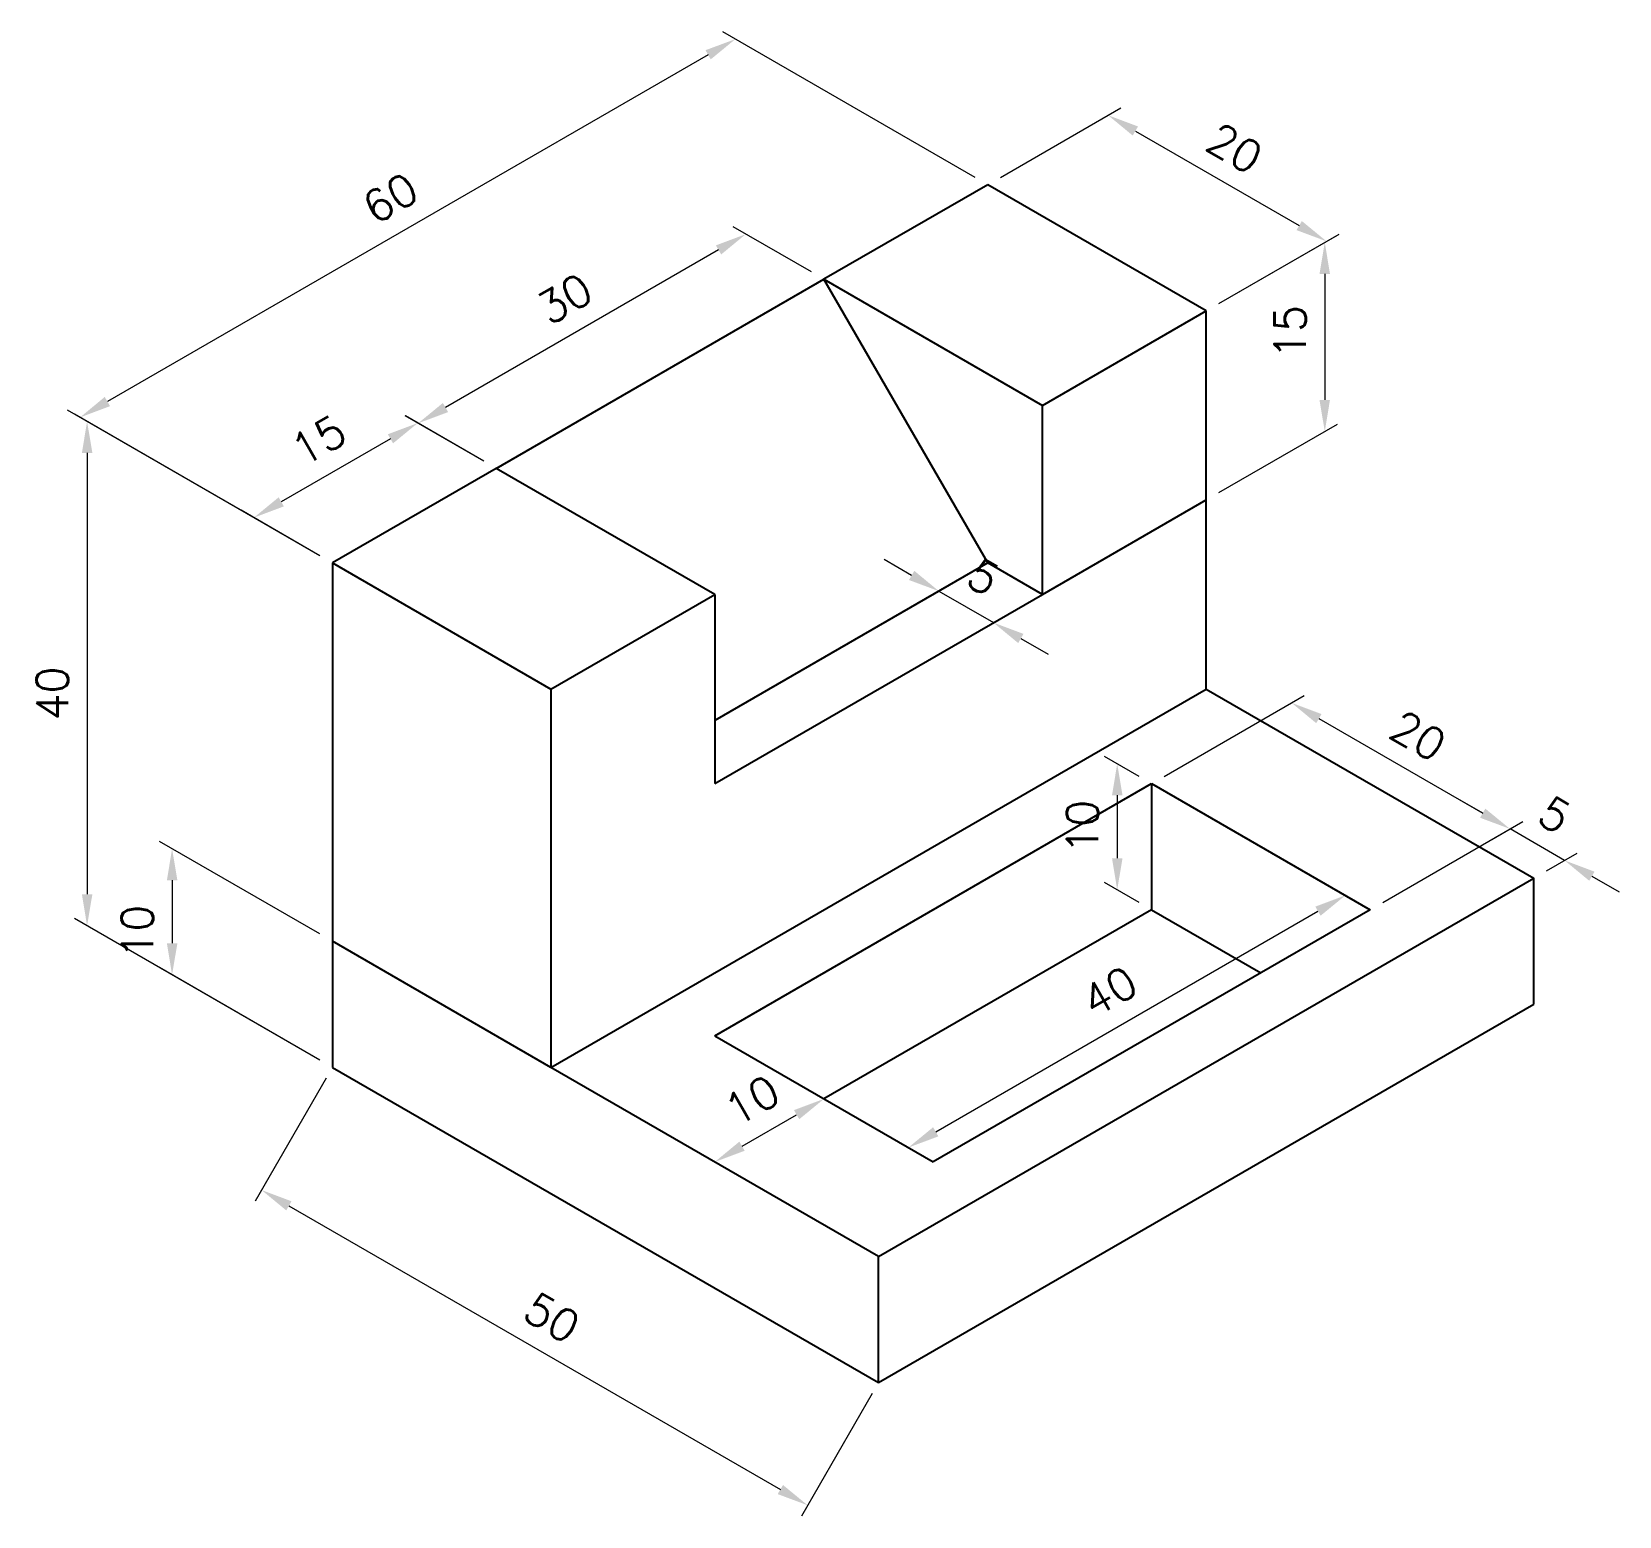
# Model space of a CAD drawing. Header units: millimetres. Extents: x 674 to 5254, y 1434 to 2138.
# Drawn here: x 673.7 to 799.6, y 1434.4 to 1552.1 of the extents above.
import ezdxf

# ---------------------------------------------------------------- set-up
doc = ezdxf.new("R2010")
doc.units = ezdxf.units.MM
doc.layers.add('CONTORNO 1', color=3, linetype='Continuous', lineweight=25)
doc.layers.add('COTA', color=1, linetype='Continuous', lineweight=13)
doc.styles.add('ROMANS', font='romans.shx')
doc.dimstyles.new('Padrão', dxfattribs={"dimtxt": 2.5, "dimasz": 2.5, "dimexe": 1, "dimexo": 1, "dimgap": 1.5, "dimtad": 1, "dimdsep": 46, "dimtxsty": 'ROMANS', "dimblk1": 'ARCHTICK', "dimblk2": 'OBLIQUE', "dimcen": 2.5, "dimclrd": 1, "dimclre": 1, "dimclrt": 2, "dimadec": 0, "dimazin": 2, "dimtfac": 1, "dimtmove": 0, "dimatfit": 3, "dimfxl": 0, "dimlwd": -1, "dimlwe": -1, "dimarcsym": 0})

# ---------------------------------------------------------------- blocks, each defined once
blk = doc.blocks.new('*D7')
at = {"layer": 'COTA', "color": 1}
for p, q in [((750.52, 1540.54), (760.06, 1546.05)), ((761.22, 1544.22), (774.21, 1536.72)), ((767.84, 1530.54), (777.38, 1536.05))]:
    blk.add_line(p, q, dxfattribs=at)
for points in [[(761.43, 1544.58), (761.01, 1543.86), (759.06, 1545.47)], [(774.42, 1537.08), (774, 1536.36), (776.38, 1535.47)]]:
    blk.add_solid(points, dxfattribs=at)
at = {"layer": 'Defpoints', "color": 0}
for p in [(749.52, 1539.96), (776.38, 1535.47), (766.84, 1529.96)]:
    blk.add_point(p, dxfattribs=at)
at = {"layer": 'COTA', "color": 2, "insert": (769.09, 1542.85), "char_height": 2.5, "attachment_point": 5, "rotation": 330, "style": 'ROMANS'}
blk.add_mtext('20', dxfattribs=at)
blk = doc.blocks.new('_ArchTick')
at = {"color": 0, "linetype": 'ByBlock', "const_width": 0.15}
blk.add_lwpolyline([(-0.5, -0.5), (0.5, 0.5)], dxfattribs=at)
blk = doc.blocks.new('_Oblique')
at = {"color": 0, "linetype": 'ByBlock', "lineweight": -2}
blk.add_line((-0.5, -0.5), (0.5, 0.5), dxfattribs=at)
blk = doc.blocks.new('*D8')
at = {"layer": 'COTA', "color": 1}
for p, q in [((767.84, 1530.54), (777.24, 1535.97)), ((776.24, 1532.89), (776.24, 1522.89)), ((767.84, 1515.54), (777.24, 1520.97))]:
    blk.add_line(p, q, dxfattribs=at)
for points in [[(775.82, 1532.89), (776.65, 1532.89), (776.24, 1535.39)], [(775.82, 1522.89), (776.65, 1522.89), (776.24, 1520.39)]]:
    blk.add_solid(points, dxfattribs=at)
at = {"layer": 'Defpoints', "color": 0}
for p in [(766.84, 1529.96), (776.24, 1520.39), (766.84, 1514.96)]:
    blk.add_point(p, dxfattribs=at)
at = {"layer": 'COTA', "color": 2, "insert": (773.49, 1528.28), "char_height": 2.5, "attachment_point": 5, "rotation": 90, "style": 'ROMANS'}
blk.add_mtext('15', dxfattribs=at)
blk = doc.blocks.new('*D9')
at = {"layer": 'COTA', "color": 1}
for p, q in [((735.53, 1533.04), (729.33, 1536.62)), ((728.17, 1534.79), (706.52, 1522.29)), ((709.55, 1518.04), (703.35, 1521.62))]:
    blk.add_line(p, q, dxfattribs=at)
for points in [[(727.96, 1535.15), (728.38, 1534.43), (730.33, 1536.04)], [(706.31, 1522.65), (706.73, 1521.93), (704.35, 1521.04)]]:
    blk.add_solid(points, dxfattribs=at)
at = {"layer": 'Defpoints', "color": 0}
for p in [(736.53, 1532.46), (704.35, 1521.04), (710.55, 1517.46)]:
    blk.add_point(p, dxfattribs=at)
at = {"layer": 'COTA', "color": 2, "insert": (715.97, 1530.92), "char_height": 2.5, "attachment_point": 5, "rotation": 30, "style": 'ROMANS'}
blk.add_mtext('30', dxfattribs=at)
blk = doc.blocks.new('*D10')
at = {"layer": 'COTA', "color": 1}
for p, q in [((709.55, 1518.04), (703.32, 1521.64)), ((702.16, 1519.81), (693.49, 1514.81)), ((696.56, 1510.54), (690.33, 1514.14))]:
    blk.add_line(p, q, dxfattribs=at)
for points in [[(701.95, 1520.17), (702.36, 1519.45), (704.32, 1521.06)], [(693.29, 1515.17), (693.7, 1514.45), (691.33, 1513.56)]]:
    blk.add_solid(points, dxfattribs=at)
at = {"layer": 'Defpoints', "color": 0}
for p in [(710.55, 1517.46), (691.33, 1513.56), (697.56, 1509.96)]:
    blk.add_point(p, dxfattribs=at)
at = {"layer": 'COTA', "color": 2, "insert": (696.45, 1519.69), "char_height": 2.5, "attachment_point": 5, "rotation": 30, "style": 'ROMANS'}
blk.add_mtext('15', dxfattribs=at)
blk = doc.blocks.new('*D11')
at = {"layer": 'COTA', "color": 1}
for p, q in [((748.52, 1540.54), (728.51, 1552.09)), ((727.34, 1550.26), (679.71, 1522.76)), ((696.56, 1510.54), (676.55, 1522.09))]:
    blk.add_line(p, q, dxfattribs=at)
for points in [[(727.14, 1550.63), (727.55, 1549.9), (729.51, 1551.51)], [(679.5, 1523.13), (679.92, 1522.4), (677.55, 1521.51)]]:
    blk.add_solid(points, dxfattribs=at)
at = {"layer": 'Defpoints', "color": 0}
for p in [(749.52, 1539.96), (677.55, 1521.51), (697.56, 1509.96)]:
    blk.add_point(p, dxfattribs=at)
at = {"layer": 'COTA', "color": 2, "insert": (702.15, 1538.9), "char_height": 2.5, "attachment_point": 5, "rotation": 30, "style": 'ROMANS'}
blk.add_mtext('60', dxfattribs=at)
blk = doc.blocks.new('*D12')
at = {"layer": 'COTA', "color": 1}
for p, q in [((743.48, 1508.98), (741.31, 1510.23)), ((748.52, 1509.39), (744.64, 1507.15)), ((745.64, 1507.73), (749.97, 1505.23)), ((752.85, 1506.89), (748.97, 1504.65)), ((752.14, 1503.98), (754.3, 1502.73))]:
    blk.add_line(p, q, dxfattribs=at)
for points in [[(743.69, 1509.34), (743.27, 1508.61), (745.64, 1507.73)], [(752.35, 1504.34), (751.93, 1503.61), (749.97, 1505.23)]]:
    blk.add_solid(points, dxfattribs=at)
at = {"layer": 'Defpoints', "color": 0}
for p in [(749.52, 1509.96), (753.85, 1507.46), (749.97, 1505.23)]:
    blk.add_point(p, dxfattribs=at)
at = {"layer": 'COTA', "color": 2, "insert": (749.18, 1508.86), "char_height": 2.5, "attachment_point": 5, "rotation": 330, "style": 'ROMANS'}
blk.add_mtext('5', dxfattribs=at)
blk = doc.blocks.new('*D13')
at = {"layer": 'COTA', "color": 1}
for p, q in [((696.56, 1510.54), (677.1, 1521.77)), ((678.1, 1518.69), (678.1, 1483.69)), ((696.56, 1470.54), (677.1, 1481.77))]:
    blk.add_line(p, q, dxfattribs=at)
for points in [[(677.69, 1518.69), (678.52, 1518.69), (678.1, 1521.19)], [(677.69, 1483.69), (678.52, 1483.69), (678.1, 1481.19)]]:
    blk.add_solid(points, dxfattribs=at)
at = {"layer": 'Defpoints', "color": 0}
for p in [(697.56, 1509.96), (678.1, 1481.19), (697.56, 1469.96)]:
    blk.add_point(p, dxfattribs=at)
at = {"layer": 'COTA', "color": 2, "insert": (675.35, 1499.61), "char_height": 2.5, "attachment_point": 5, "rotation": 90, "style": 'ROMANS'}
blk.add_mtext('40', dxfattribs=at)
blk = doc.blocks.new('*D14')
at = {"layer": 'COTA', "color": 1}
for p, q in [((696.56, 1480.54), (683.84, 1487.88)), ((684.84, 1484.8), (684.84, 1479.8)), ((696.56, 1470.54), (683.84, 1477.88))]:
    blk.add_line(p, q, dxfattribs=at)
for points in [[(684.43, 1484.8), (685.26, 1484.8), (684.84, 1487.3)], [(684.43, 1479.8), (685.26, 1479.8), (684.84, 1477.3)]]:
    blk.add_solid(points, dxfattribs=at)
at = {"layer": 'Defpoints', "color": 0}
for p in [(697.56, 1479.96), (684.84, 1477.3), (697.56, 1469.96)]:
    blk.add_point(p, dxfattribs=at)
at = {"layer": 'COTA', "color": 2, "insert": (682.09, 1480.72), "char_height": 2.5, "attachment_point": 5, "rotation": 90, "style": 'ROMANS'}
blk.add_mtext('10', dxfattribs=at)
blk = doc.blocks.new('*D15')
at = {"layer": 'COTA', "color": 1}
for p, q in [((697.06, 1469.1), (691.44, 1459.36)), ((694.1, 1458.98), (733.07, 1436.48)), ((740.36, 1444.1), (734.74, 1434.36))]:
    blk.add_line(p, q, dxfattribs=at)
for points in [[(694.31, 1459.34), (693.89, 1458.62), (691.94, 1460.23)], [(733.28, 1436.84), (732.86, 1436.12), (735.24, 1435.23)]]:
    blk.add_solid(points, dxfattribs=at)
at = {"layer": 'Defpoints', "color": 0}
for p in [(697.56, 1469.96), (740.86, 1444.96), (735.24, 1435.23)]:
    blk.add_point(p, dxfattribs=at)
at = {"layer": 'COTA', "color": 2, "insert": (714.96, 1450.11), "char_height": 2.5, "attachment_point": 5, "rotation": 330, "style": 'ROMANS'}
blk.add_mtext('50', dxfattribs=at)
blk = doc.blocks.new('*D16')
at = {"layer": 'COTA', "color": 1}
blk.add_line((730.03, 1463.71), (734.36, 1466.21), dxfattribs=at)
for points in [[(734.15, 1466.57), (734.57, 1465.85), (736.53, 1467.46)], [(729.82, 1464.07), (730.24, 1463.35), (727.87, 1462.46)]]:
    blk.add_solid(points, dxfattribs=at)
at = {"layer": 'Defpoints', "color": 0}
for p in [(736.53, 1467.46), (736.53, 1467.46), (727.87, 1462.46)]:
    blk.add_point(p, dxfattribs=at)
at = {"layer": 'COTA', "color": 2, "insert": (730.82, 1467.34), "char_height": 2.5, "attachment_point": 5, "rotation": 30, "style": 'ROMANS'}
blk.add_mtext('10', dxfattribs=at)
blk = doc.blocks.new('*D17')
at = {"layer": 'COTA', "color": 1}
for p, q in [((761.51, 1493.04), (758.78, 1494.61)), ((759.78, 1491.54), (759.78, 1486.54)), ((761.51, 1483.04), (758.78, 1484.61))]:
    blk.add_line(p, q, dxfattribs=at)
for points in [[(759.37, 1491.54), (760.2, 1491.54), (759.78, 1494.04)], [(759.37, 1486.54), (760.2, 1486.54), (759.78, 1484.04)]]:
    blk.add_solid(points, dxfattribs=at)
at = {"layer": 'Defpoints', "color": 0}
for p in [(762.51, 1492.46), (759.78, 1484.04), (762.51, 1482.46)]:
    blk.add_point(p, dxfattribs=at)
at = {"layer": 'COTA', "color": 2, "insert": (757.03, 1489.04), "char_height": 2.5, "attachment_point": 5, "rotation": 90, "style": 'ROMANS'}
blk.add_mtext('10', dxfattribs=at)
blk = doc.blocks.new('*D18')
at = {"layer": 'COTA', "color": 1}
for p, q in [((778.83, 1483.04), (776.87, 1484.17)), ((745.39, 1464.85), (775.7, 1482.35)), ((744.19, 1463.04), (742.22, 1464.17))]:
    blk.add_line(p, q, dxfattribs=at)
for points in [[(775.49, 1482.71), (775.91, 1481.99), (777.87, 1483.6)], [(745.18, 1465.21), (745.6, 1464.49), (743.22, 1463.6)]]:
    blk.add_solid(points, dxfattribs=at)
at = {"layer": 'Defpoints', "color": 0}
for p in [(777.87, 1483.6), (779.83, 1482.46), (745.19, 1462.46)]:
    blk.add_point(p, dxfattribs=at)
at = {"layer": 'COTA', "color": 2, "insert": (759.17, 1475.98), "char_height": 2.5, "attachment_point": 5, "rotation": 30, "style": 'ROMANS'}
blk.add_mtext('40', dxfattribs=at)
blk = doc.blocks.new('*D19')
at = {"layer": 'COTA', "color": 1}
for p, q in [((788.76, 1490.12), (786.6, 1491.37)), ((789.49, 1488.04), (791.93, 1489.45)), ((795.26, 1486.37), (790.93, 1488.87)), ((793.82, 1485.54), (796.26, 1486.95)), ((797.42, 1485.12), (799.59, 1483.87))]:
    blk.add_line(p, q, dxfattribs=at)
for points in [[(788.97, 1490.48), (788.55, 1489.76), (790.93, 1488.87)], [(797.63, 1485.48), (797.21, 1484.76), (795.26, 1486.37)]]:
    blk.add_solid(points, dxfattribs=at)
at = {"layer": 'Defpoints', "color": 0}
for p in [(790.93, 1488.87), (788.49, 1487.46), (792.82, 1484.96)]:
    blk.add_point(p, dxfattribs=at)
at = {"layer": 'COTA', "color": 2, "insert": (794.47, 1490), "char_height": 2.5, "attachment_point": 5, "rotation": 330, "style": 'ROMANS'}
blk.add_mtext('5', dxfattribs=at)
blk = doc.blocks.new('*D20')
at = {"layer": 'COTA', "color": 1}
for p, q in [((763.51, 1493.04), (774.61, 1499.45)), ((775.77, 1497.62), (788.76, 1490.12)), ((780.83, 1483.04), (791.93, 1489.45))]:
    blk.add_line(p, q, dxfattribs=at)
for points in [[(775.98, 1497.98), (775.56, 1497.26), (773.61, 1498.87)], [(788.97, 1490.48), (788.55, 1489.76), (790.93, 1488.87)]]:
    blk.add_solid(points, dxfattribs=at)
at = {"layer": 'Defpoints', "color": 0}
for p in [(762.51, 1492.46), (790.93, 1488.87), (779.83, 1482.46)]:
    blk.add_point(p, dxfattribs=at)
at = {"layer": 'COTA', "color": 2, "insert": (783.64, 1496.25), "char_height": 2.5, "attachment_point": 5, "rotation": 330, "style": 'ROMANS'}
blk.add_mtext('20', dxfattribs=at)

msp = doc.modelspace()

# ---------------------------------------------------------------- linework, layer by layer
at = {"layer": 'CONTORNO 1'}
for p, q in [((749.518, 1539.963), (736.528, 1532.463)), ((766.839, 1529.963), (749.518, 1539.963)), ((710.547, 1517.463), (736.528, 1532.463)), ((736.528, 1532.463), (753.849, 1522.463)), ((749.518, 1509.963), (736.528, 1532.463)), ((753.849, 1522.463), (766.839, 1529.963)), ((766.839, 1514.963), (766.839, 1529.963)), ((753.849, 1507.463), (753.849, 1522.463)), ((710.547, 1517.463), (697.557, 1509.963)), ((727.868, 1507.463), (710.547, 1517.463)), ((753.849, 1507.463), (766.839, 1514.963)), ((766.839, 1499.963), (766.839, 1514.963)), ((697.557, 1509.963), (697.557, 1469.963)), ((697.557, 1509.963), (714.877, 1499.963)), ((749.518, 1509.963), (727.868, 1497.463)), ((753.849, 1507.463), (749.518, 1509.963)), ((714.877, 1499.963), (727.868, 1507.463)), ((727.868, 1507.463), (727.868, 1492.463)), ((727.868, 1492.463), (753.849, 1507.463)), ((714.877, 1499.963), (714.877, 1469.963)), ((714.877, 1469.963), (766.839, 1499.963)), ((766.839, 1499.963), (766.839, 1499.963)), ((766.839, 1499.963), (792.82, 1484.963)), ((727.868, 1472.463), (762.509, 1492.463)), ((762.509, 1492.463), (779.829, 1482.463)), ((762.509, 1492.463), (762.509, 1482.463)), ((740.858, 1454.963), (792.82, 1484.963)), ((792.82, 1474.963), (792.82, 1484.963)), ((762.509, 1482.463), (736.528, 1467.463)), ((779.829, 1482.463), (745.188, 1462.463)), ((762.509, 1482.463), (771.169, 1477.463)), ((714.877, 1469.963), (697.557, 1479.963)), ((740.858, 1444.963), (792.82, 1474.963)), ((727.868, 1472.463), (745.188, 1462.463)), ((697.557, 1469.963), (740.858, 1444.963)), ((740.858, 1454.963), (714.877, 1469.963)), ((740.858, 1444.963), (740.858, 1454.963))]:
    msp.add_line(p, q, dxfattribs=at)

# ---------------------------------------------------------------- dimensions: what is measured, and where the dimension line sits
at = {"layer": 'COTA'}
for p1, p2, distance, picture, middle in [((749.518, 1539.963), (697.557, 1509.963), -20.009, '*D11', (702.154, 1538.896)), ((749.518, 1539.963), (766.839, 1529.963), 9.539, '*D7', (769.093, 1542.851)), ((736.528, 1532.463), (710.547, 1517.463), -6.194, '*D9', (715.969, 1530.92)), ((710.547, 1517.463), (697.557, 1509.963), -6.227, '*D10', (696.45, 1519.689)), ((762.509, 1492.463), (779.829, 1482.463), 11.099, '*D20', (783.643, 1496.252)), ((762.509, 1492.463), (762.509, 1482.463), -2.724, '*D17', (757.035, 1489.035)), ((792.82, 1484.963), (788.49, 1487.463), -2.438, '*D19', (794.468, 1490.002)), ((745.188, 1462.463), (779.829, 1482.463), 1.964, '*D18', (759.17, 1475.978)), ((697.557, 1469.963), (740.858, 1444.963), -11.24, '*D15', (714.962, 1450.11)), ((727.868, 1462.463), (736.528, 1467.463), 0, '*D16', (730.823, 1467.344))]:
    dim = msp.add_aligned_dim(p1=p1, p2=p2, distance=distance, dimstyle='Padrão', dxfattribs=at)
    dim.commit()
    dim.dimension.update_dxf_attribs({"geometry": picture, "text_midpoint": middle})
for base, p1, p2, angle, picture, middle in [((776.236, 1520.388), (766.839, 1529.963), (766.839, 1514.963), 270, '*D8', (776.236, 1528.285)), ((678.103, 1481.194), (697.557, 1509.963), (697.557, 1469.963), 270, '*D13', (678.103, 1499.606)), ((749.974, 1505.225), (749.518, 1509.963), (753.849, 1507.463), 330, '*D12', (747.809, 1506.475)), ((684.842, 1477.303), (697.557, 1479.963), (697.557, 1469.963), 270, '*D14', (684.842, 1480.716))]:
    dim = msp.add_linear_dim(base=base, p1=p1, p2=p2, angle=angle, dimstyle='Padrão', dxfattribs=at)
    dim.commit()
    dim.dimension.update_dxf_attribs({"geometry": picture, "text_midpoint": middle, "dimtype": 161})

doc.saveas('drawing.dxf')
